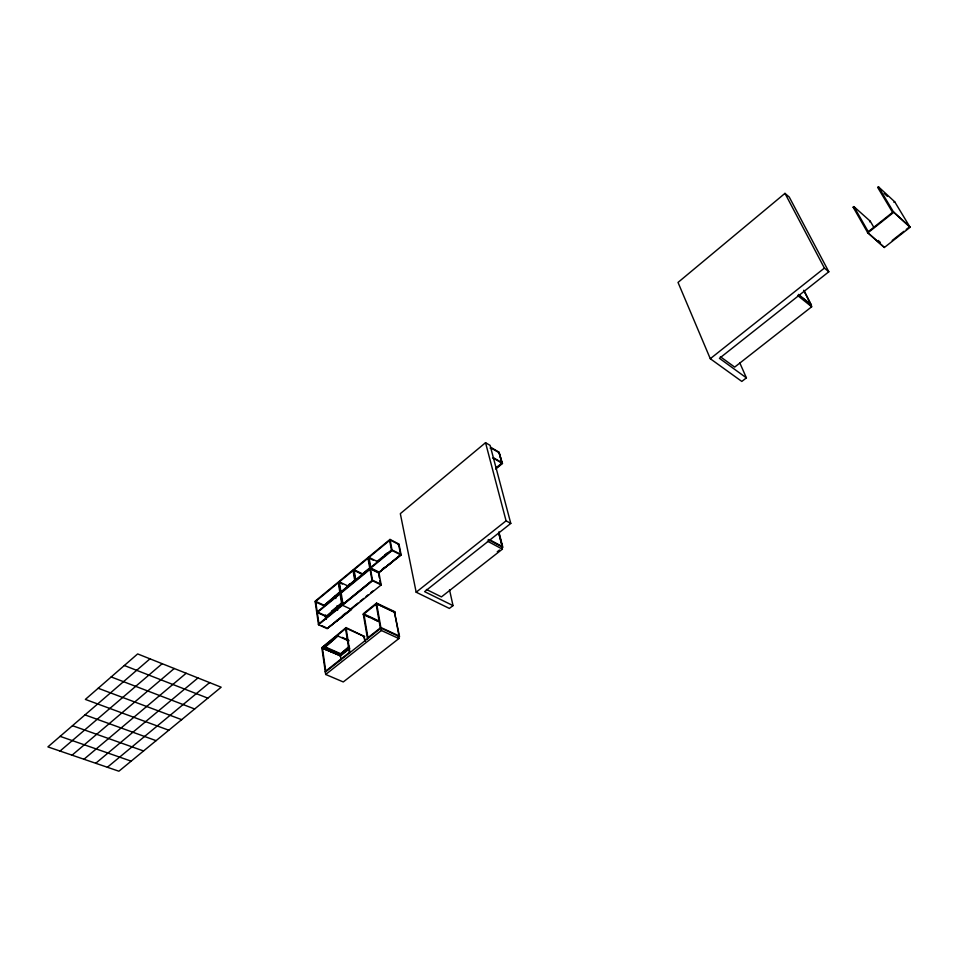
<?xml version="1.0" encoding="UTF-8"?>
<svg xmlns="http://www.w3.org/2000/svg" width="958" height="958" viewBox="0 0 958 958"><rect width="100%" height="100%" fill="white"/><g stroke="black" fill="none" stroke-linecap="round" stroke-linejoin="round"><path stroke-width="1.44" d="M149.987 658.829L47.9 746.893L118.9 771.214L221.166 687.209L137.653 653.919L85.358 699.412L168.8 730.224M60.043 751.06L162.177 663.69M72.066 755.179L174.236 668.504M83.957 759.251L186.163 673.258M95.728 763.275L197.959 677.953M453.014 605.612L424.598 591.649L510.794 523.427L490.089 445.374L485.538 442.692L400.324 513.656L416.167 592.212L449.374 608.426L453.014 605.612L449.506 589.721M746.402 377.871L719.434 358.328L828.814 271.773L789.26 197.073L784.973 193.372L678.025 282.43L710.285 358.711L741.815 381.428L746.402 377.871L739.827 362.95M490.173 448.26L490.736 447.793L499.178 452.751L498.627 453.206M107.38 767.262L209.622 682.611M400.6 554.802L378.961 572.441L401.151 555.077L398.983 544.132L390.002 539.426L315.122 601.217L318.511 624.772L327.145 628.64L381.176 584.943L378.805 571.986L371.488 568.393M492.795 458.152L493.358 457.696L501.848 462.63L501.285 463.097M339.383 592.236L323.744 605.707L340.605 591.876M349.562 583.961L347.347 586.344L355.274 579.841M384.841 554.945L387.116 553.077M353.562 570.142L362.076 574.273L370.099 567.675M391.774 549.904L376.889 561.472M398.085 544.731L398.6 544.312L390.11 539.989L315.206 601.792L322.523 605.145M340.413 592.284L392.026 549.952L400.552 554.251L400.049 554.67M317.206 611.946L340.006 593.253M340.497 592.858L392.133 550.527L390.002 539.426M340.102 593.828L317.29 612.521L325.876 616.425L342.964 602.498M340.593 593.433L370.471 568.944L379.021 573.124L378.518 573.531M496.28 467.803L501.92 463.181L498.986 452.308L502.459 463.504L495.693 469.037M496.328 467.839L502.004 463.193L499.034 452.188L490.592 447.242M382.242 569.184L384.529 567.316M331.48 611.216L341.743 602.857M378.913 572.549L400.672 554.826L398.492 543.749M388.804 564.777L391.87 562.298M318.427 624.185L372.47 580.201L381.068 584.356L380.566 584.775M370.051 569.399L372.063 580.656L342.976 604.33L341.18 593.074M318.511 624.772L372.578 580.776L368.387 557.269M343.024 615.156L345.299 613.312M350.508 609.096L357.933 603.085M360.256 601.205L363.717 598.403M366.04 596.523L368.351 594.655M370.662 592.786L372.973 590.906M336.509 620.712L339.539 618.652L336.821 620.856M351.023 609.252L327.193 628.532L351.574 609.516L342.473 605.276L338.725 581.734M340.988 617.85L342.437 615.922M892.593 212.377L877.672 187.409L878.438 186.786L894.688 201.755L910.1 227.286L884.354 247.487L867.828 232.89L853.147 207.203L853.901 206.605L870.283 221.226L873.912 227.489M321.828 647.764L346.137 628.256L364.711 636.675L346.03 627.598L321.828 647.764L340.449 655.967L349.682 648.578M369.968 617.527L363.345 614.449L376.674 603.744L395.211 612.509L395.079 611.851L376.554 603.085L363.226 613.791L367.525 638.723M341.024 659.858L340.353 655.488L321.864 647.991L325.684 674.468L343.275 681.952L398.899 638.555L398.456 636.196M349.43 646.89L340.27 654.158L324.762 647.345L334.977 638.411M324.762 647.345L338.414 635.657M869.541 221.825L870.283 221.226M893.934 202.366L894.688 201.755M867.828 232.89L893.718 212.329L910.1 227.286M416.167 592.212L506.075 520.829L485.538 442.692M710.285 358.711L824.407 268.096L828.814 271.773M340.27 654.158L349.323 646.231M339.898 655.727L349.658 647.991M363.537 636.842L364.04 636.447L364.782 640.866M394.025 612.677L394.54 612.27L376.614 603.791M340.353 655.488L323.145 648.554M325.253 671.474L349.85 652.015M367.429 638.112L380.841 627.502L398.959 635.873L398.444 636.28M325.337 672.085L380.949 628.113L399.558 636.711L394.504 612.449M325.684 674.468L381.38 630.496L376.554 603.085M810.073 304.931L810.803 304.357L798.409 294.405M892.209 240.47L903.897 231.297M906.244 229.465L908.579 227.621M497.262 551.772L499.501 550.024M501.776 546.779L502.387 549.138L441.446 596.894L426.394 589.469M810.516 304.476L811.677 306.776L734.678 367.106L720.38 356.723M60.115 736.355L131.162 761.143M72.485 725.697L143.556 750.964M84.999 714.896L156.106 740.654M98.195 688.251L181.661 719.662M111.176 676.947L194.666 708.98M124.336 665.511L207.838 698.154M324.666 646.686L340.162 653.5M322.127 625.849L325.828 627.514M342.293 637.393L348.748 640.279M338.521 636.316L348.844 640.938M364.004 636.615L365.273 641.106M318.427 612.509L325.792 615.85M338.988 618.988L339.659 619.155M381.38 630.496L398.899 638.555M324.223 605.312L315.685 601.396L318.918 623.802M379.284 621.131L363.908 613.994L367.944 637.705M363.393 614.401L372.363 618.569M374.925 619.754L378.769 621.538M372.614 618.76L377.919 621.215M336.007 595.792L335.348 595.625L335.803 598.546M347.826 585.949L339.312 581.901L340.904 591.876M347.203 585.889L347.862 586.057M338.821 582.308L342.473 584.033M372.578 580.776L381.176 584.943M362.567 573.866L354.053 569.735L355.741 579.71M370.363 568.369L379.392 572.8M377.488 561.628L368.986 557.412L370.77 567.387M369.704 558.43L373.345 560.226M392.133 550.527L401.151 555.077M488.221 539.51L502.866 547.389L498.879 531.87M487.442 541.15L502.387 549.138M489.358 539.594L502.231 546.491M506.075 520.829L510.794 523.427M493.514 458.259L502.459 463.504M798.697 294.992L811.103 304.943L803.762 290.442M810.983 304.943L811.498 305.363L803.906 290.358M797.679 295.543L811.677 306.776M878.175 240.458L880.378 242.41M853.147 207.203L855.338 209.155M909.753 226.711L893.371 211.754L867.493 232.315L884.354 247.487M884.174 193.396L887.431 196.378M878.438 186.786L893.718 212.329M853.901 206.605L868.271 231.704M784.973 193.372L824.407 268.096M498.675 532.636L502.387 547.102L498.639 532.768M389.595 540.408L391.511 550.371M394.54 612.27L399.079 636.471M378.769 574.944L379.284 577.746M379.799 580.56L380.302 583.362M367.98 558.239L369.764 568.214M376.099 604.211L380.326 627.921M353.466 569.579L355.334 580.692M353.059 570.549L354.747 580.524M346.03 627.598L349.945 652.626M338.33 582.704L341.886 605.097M345.575 628.699L349.335 652.422M337.048 605.755L337.623 610.222M325.672 615.096L326.295 619.287M325.241 615.395L325.672 618.317M322.355 647.596L325.744 671.079"/></g></svg>
